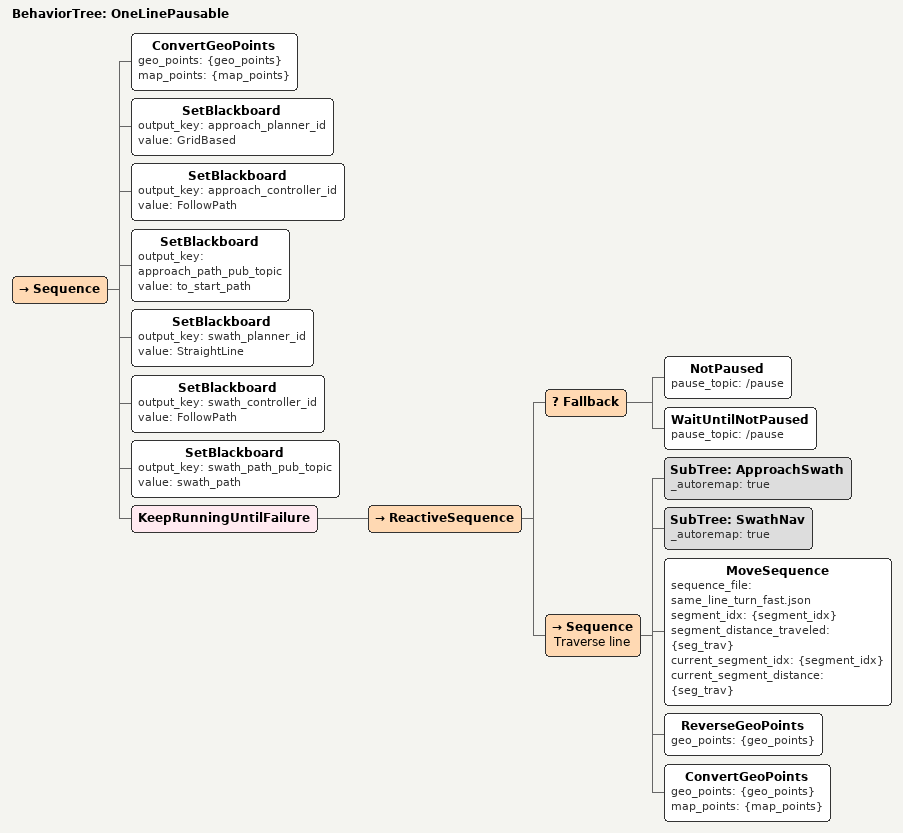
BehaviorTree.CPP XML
<root BTCPP_format="4" main_tree_to_execute="OneLinePausable">
  <!-- Include SubTree behavior tree files -->
  <include path="subtrees/approach_swath.xml"/>
  <include path="subtrees/swath_nav.xml"/>

  <BehaviorTree ID="OneLinePausable">
    <Sequence>
      <!-- Initial conversion -->
      <ConvertGeoPoints geo_points="{geo_points}" map_points="{map_points}"/>

      <!-- Set parameters for SubTrees -->
      <SetBlackboard output_key="approach_planner_id" value="GridBased"/>
      <SetBlackboard output_key="approach_controller_id" value="FollowPath"/>
      <SetBlackboard output_key="approach_path_pub_topic" value="to_start_path"/>
      <SetBlackboard output_key="swath_planner_id" value="StraightLine"/>
      <SetBlackboard output_key="swath_controller_id" value="FollowPath"/>
      <SetBlackboard output_key="swath_path_pub_topic" value="swath_path"/>

      <KeepRunningUntilFailure>
        <ReactiveSequence>
          <!-- Check pause state -->
          <Fallback>
            <NotPaused pause_topic="/pause"/>
            <WaitUntilNotPaused pause_topic="/pause"/>
          </Fallback>

          <Sequence name="Traverse line">
            <!-- Approach: Navigate to swath start (uses approach_swath.xml) -->
            <SubTree ID="ApproachSwath" _autoremap="true"/>

            <!-- Navigate swath: Follow path through all map_points (uses swath_nav.xml) -->
            <SubTree ID="SwathNav" _autoremap="true"/>

            <!-- 180 degree turn -->
            <MoveSequence sequence_file="same_line_turn_fast.json"
                          segment_idx="{segment_idx}"
                          segment_distance_traveled="{seg_trav}"
                          current_segment_idx="{segment_idx}"
                          current_segment_distance="{seg_trav}"/>

            <!-- Reverse geo_points and re-convert to update map_points -->
            <ReverseGeoPoints geo_points="{geo_points}"/>
            <ConvertGeoPoints geo_points="{geo_points}" map_points="{map_points}"/>
          </Sequence>

        </ReactiveSequence>
      </KeepRunningUntilFailure>
    </Sequence>
  </BehaviorTree>
</root>
